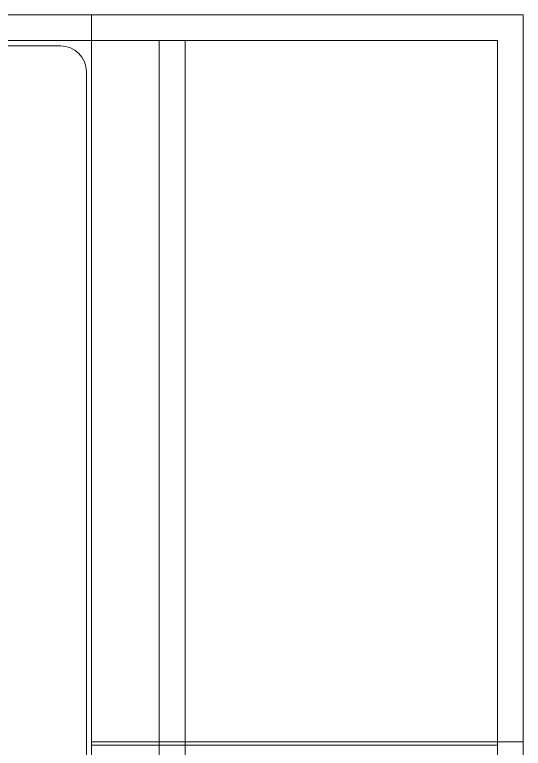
# Model space of a CAD drawing. Header units: millimetres. Extents: x 521 to 1055, y 261 to 520.
# Drawn here: x 762.59 to 782.17, y 404.35 to 432.6 of the extents above; entities that cross this region are included whole.
import ezdxf

# ---------------------------------------------------------------- set-up
doc = ezdxf.new("R2010")
doc.units = ezdxf.units.MM
doc.layers.add('0.1', color=8, linetype='Continuous', lineweight=13)

msp = doc.modelspace()

# ---------------------------------------------------------------- linework, layer by layer
at = {"layer": '0.1', "color": 8}
for p, q in [((765.54805, 432.60294), (765.54805, 348.60294)), ((768.14805, 431.60294), (768.14805, 355.60294)), ((769.14805, 431.60294), (769.14805, 355.60294)), ((765.54805, 404.60294), (781.16805, 404.60294)), ((781.16805, 404.60294), (782.16805, 404.60294)), ((781.16805, 404.60294), (782.16805, 404.60294)), ((765.54805, 404.47532), (781.16805, 404.47532))]:
    msp.add_line(p, q, dxfattribs=at)
for points in [[(782.16805, 432.60294), (655.96365, 432.60294), (655.96365, 348.60294), (782.16805, 348.60294)], [(658.46365, 349.60294), (658.46365, 431.60294), (781.16805, 431.60294), (781.16805, 349.60294)]]:
    msp.add_lwpolyline(points, close=True, dxfattribs=at)
msp.add_lwpolyline([(765.34805, 430.40294, 0.41421356), (764.34805, 431.40294), (659.66365, 431.40294, 0.41421356), (658.66365, 430.40294), (658.66365, 356.80294, 0.41421356), (659.66365, 355.80294), (764.34805, 355.80294, 0.41421356), (765.34805, 356.80294)], format="xyb", close=True, dxfattribs=at)

doc.saveas('drawing.dxf')
